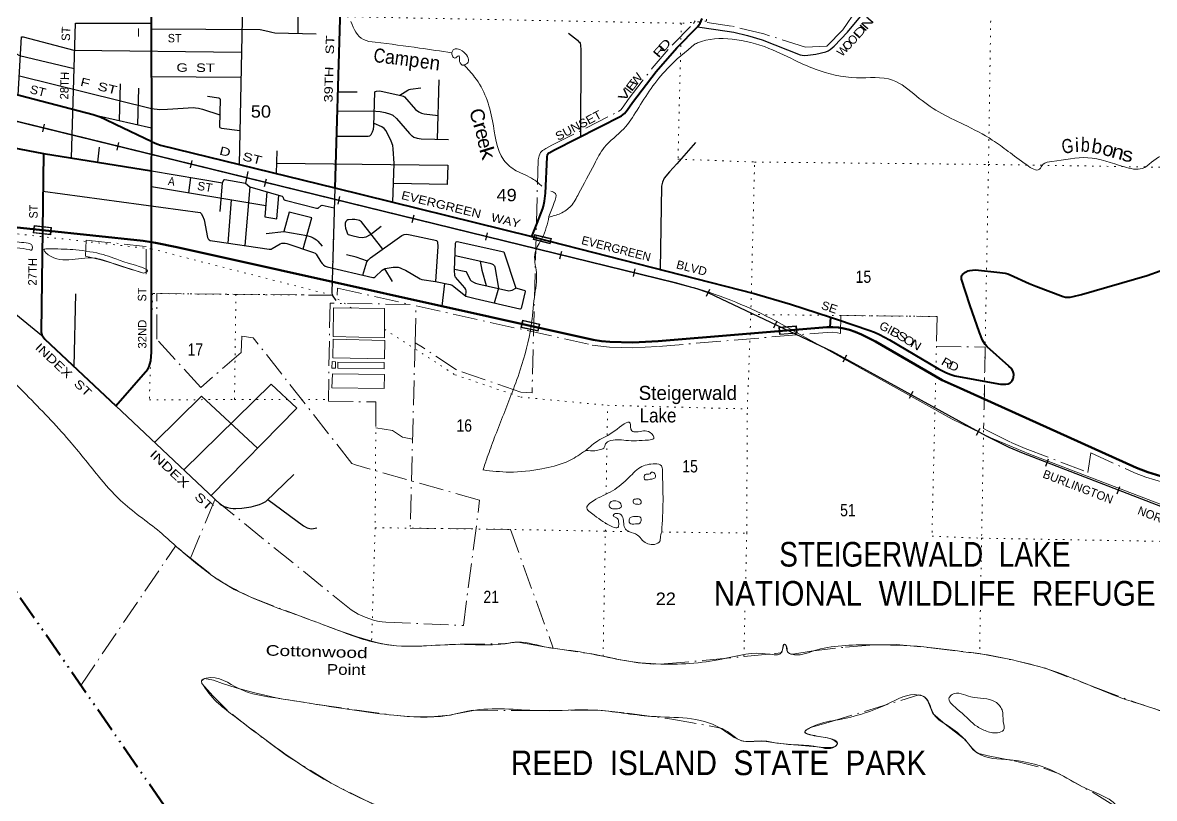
# Model space of a CAD drawing. Header units: feet. Extents: x -481249 to -254670, y -730376 to -544252.
# Drawn here: x -344259 to -328193, y -709890 to -698875 of the extents above; entities that cross this region are included whole.
import ezdxf
from ezdxf.enums import TextEntityAlignment as Align

# ---------------------------------------------------------------- set-up
doc = ezdxf.new("R2010")
doc.units = ezdxf.units.FT
doc.header["$LTSCALE"] = 70
for name, pattern in [('DASH_DOUBLE_DOT', [9.2, 5, -1.2, 0.3, -1.2, 0.3, -1.2]), ('DOT_DASHED', [7.7, 5, -1.2, 0.3, -1.2]), ('DOTTED', [1.5, 0.3, -1.2])]:
    doc.linetypes.add(name, pattern=pattern)
for name, color, linetype, lineweight in [('10', 7, 'DASH_DOUBLE_DOT', 70), ('23', 7, 'Continuous', 70), ('26', 7, 'Continuous', 40), ('27', 7, 'Continuous', 13), ('29', 7, 'Continuous', 25), ('34', 7, 'Continuous', 25), ('39', 7, 'Continuous', 13), ('41', 7, 'Continuous', 13), ('42', 7, 'Continuous', 13), ('44', 7, 'DOT_DASHED', 13), ('59', 7, 'Continuous', 13), ('61', 7, 'Continuous', 13), ('7', 7, 'DOTTED', 13)]:
    doc.layers.add(name, color=color, linetype=linetype, lineweight=lineweight)
doc.layers.add('30', color=7, linetype='Continuous')

msp = doc.modelspace()

# ---------------------------------------------------------------- linework, layer by layer
at = {"layer": '10'}
msp.add_lwpolyline([(-352512.66, -701703.34), (-346491.03, -703863.54), (-341192.96, -711518.83), (-332250.38, -713368.73), (-324595.17, -713400.17), (-320603.16, -711979.72)], dxfattribs=at)
at = {"layer": '23'}
for points in [[(-347311.39, -701131.35), (-347246.64, -701153.66), (-346124.72, -701540.28), (-346025.69, -701570.28), (-345903.64, -701600.81), (-345762.82, -701628.99), (-345636.09, -701644.92), (-343976.86, -701821.23)], [(-343976.86, -701821.23), (-342548.56, -701973.01), (-342429.95, -701991.87)], [(-342429.95, -701991.87), (-342371.59, -702001.15), (-342071.91, -702061.22), (-336160.9, -703379.57), (-336040.21, -703396.07), (-335924.03, -703406.63), (-335595.45, -703416.02), (-335237.34, -703398.05), (-332842.17, -703198.31), (-332799.15, -703197.66)], [(-332799.15, -703197.66), (-332758.47, -703197.05), (-332678.67, -703206.44), (-332599.45, -703219.94), (-332519.07, -703239.32), (-332442.2, -703266.91), (-332350.09, -703305.07), (-332153.27, -703401.7), (-331205.17, -703950.72), (-330950.66, -704064.21), (-328447.82, -705196.47), (-328287.38, -705256.48), (-328038.31, -705332.05)]]:
    msp.add_lwpolyline(points, dxfattribs=at)
at = {"layer": '26'}
for p, q in [((-342426.7, -700562.54), (-342427.79, -698755.85)), ((-342429.03, -700980.51), (-342426.7, -700562.54)), ((-343962.71, -700731.14), (-343976.86, -701821.23)), ((-343962.71, -700731.14), (-342429.03, -700980.51)), ((-332792.23, -703057.11), (-332799.15, -703197.66))]:
    msp.add_line(p, q, dxfattribs=at)
for points in [[(-339737.95, -695420.27), (-339755.52, -698825.16), (-339826.98, -701223.13)], [(-337030.86, -701911.57), (-336952.37, -701721.21), (-336872.55, -701514.5), (-336863.16, -701479.26), (-336849.07, -701411.14), (-336834.99, -701296.04), (-336812.9, -700783.7), (-336805.64, -700747.56), (-336798.89, -700734.95), (-336782.17, -700721.72), (-336710.58, -700683.04), (-335755.02, -700199.07), (-335715.11, -700163.83), (-335676.37, -700118.03), (-335599.98, -700010.21), (-335263.16, -699570.71), (-334970.87, -699231.28), (-334678.11, -698935.76), (-334641, -698884.81), (-334610.48, -698816.69)], [(-346667.62, -699494.99), (-345727.2, -699573.05), (-345616.87, -699587.15), (-345478.37, -699610.63), (-345236.09, -699665.51), (-343255.33, -700181.36), (-343160.25, -700213.07), (-343078.25, -700248.88), (-342938.04, -700316.8), (-342426.7, -700562.54)], [(-347209.19, -700457.13), (-345067.13, -700528.14), (-345004.78, -700534.25), (-344954.4, -700543.67), (-343962.71, -700731.14)], [(-342426.7, -700562.54), (-342420.81, -700565.37), (-342355.1, -700597.03), (-342302.95, -700613.5), (-339826.98, -701223.13), (-337030.86, -701911.57)], [(-342933.78, -704314.51), (-342480.68, -703794.36), (-342463.74, -703756.63), (-342452.51, -703723.9), (-342440.77, -703676.92), (-342431.38, -703552.44), (-342429.95, -701991.87), (-342429.03, -700980.51)], [(-343976.86, -701821.23), (-343995.62, -703265.74), (-343986.12, -703305.89), (-343969.02, -703338.7), (-343942.66, -703368.5), (-342933.78, -704314.51)], [(-337030.86, -701911.57), (-336980.8, -701923.9), (-333874, -702720.18), (-333357.83, -702873.21), (-332792.23, -703057.11)], [(-332792.23, -703057.11), (-332677.27, -703094.49), (-332244.76, -703241.16), (-332164.94, -703271.7), (-332094.51, -703304.58), (-331951.25, -703380.42), (-331257.29, -703789.95), (-331151.9, -703843.67), (-331097.03, -703866.15), (-331025.13, -703888.3), (-330455.46, -703994.87), (-330377.16, -704006.92), (-330327.28, -704009.85), (-330300.86, -704010.44), (-330268.58, -704005.15), (-330237.51, -703987.8), (-330224.56, -703976.38), (-330212.24, -703958.17), (-330198.73, -703932.93), (-330191.11, -703913.54), (-330187.42, -703872.43), (-330191.69, -703846.02), (-330200.5, -703819.59), (-330222.21, -703788.47), (-330258.27, -703751.43), (-330564.93, -703479.17), (-330594.91, -703446.11), (-330630.13, -703385.03), (-330676.91, -703273.58), (-330812.42, -702883.59), (-330929.47, -702515.92), (-330931.83, -702495.81), (-330928.29, -702471.29), (-330915.38, -702451.32), (-330898.69, -702436.24), (-330874.3, -702419.61), (-330840.26, -702400.82), (-330813.26, -702392.6), (-330774.94, -702387.89), (-330732.26, -702386.73), (-330385.98, -702421.96), (-330309.67, -702434.19), (-330272.12, -702444.28), (-330240.42, -702454.85), (-329970.89, -702578.82), (-329876.53, -702619.27), (-329485.45, -702763.45), (-329453.37, -702771.37), (-329422.32, -702775.5), (-329386.52, -702773.75), (-329347.14, -702766.08), (-329224.83, -702734.96), (-328295.38, -702465.42), (-328112.26, -702399.65)]]:
    msp.add_lwpolyline(points, dxfattribs=at)
at = {"layer": '29'}
for p, q in [((-340345.79, -699029.6), (-340346.61, -698781.76)), ((-342427.26, -699640.36), (-341159.1, -699648.56)), ((-342875.25, -699745.42), (-342887.1, -700266.65)), ((-342613.93, -699806.97), (-342626.81, -700325.69)), ((-338370.21, -700529.76), (-338346.06, -699688.55)), ((-339772.58, -699857.36), (-339511.17, -699855.94)), ((-343182.73, -700199.58), (-342429.3, -700370.5)), ((-343172.78, -700645.77), (-343195.57, -700855.87)), ((-340648.12, -700695.88), (-340658.56, -701018.38)), ((-341900.86, -701291.03), (-341872.62, -701073.88)), ((-342429.84, -701203.07), (-340808.17, -701472.74)), ((-341453.36, -701555.36), (-341421.23, -701149.63)), ((-341034.78, -701206.87), (-341102.25, -702042)), ((-341298.98, -701391.12), (-341343.64, -702006.33)), ((-339009.02, -702548.78), (-339116.56, -702369.43)), ((-344831.13, -702625.74), (-343989.95, -703311.99)), ((-343509.73, -702728.08), (-343529.63, -703755.79)), ((-338301.19, -702902.21), (-338263.07, -702578.38))]:
    msp.add_line(p, q, dxfattribs=at)
for points in [[(-334676.71, -698934.35), (-334257.25, -698994.07), (-334160.84, -699012.78), (-333968.24, -699058.8), (-333759.43, -699121.2), (-333220.5, -699330.33), (-333165.91, -699341.5), (-333114.14, -699339.34), (-332997.68, -699324.23), (-332857.48, -699287.55), (-332825.13, -699274.6), (-332794.78, -699255.32), (-332738.86, -699207.7), (-332547.11, -699008.57), (-332366.41, -698788.92), (-332129.29, -698574.03), (-331914.19, -698346.84), (-331687.4, -698138.44), (-331617.95, -698088.73), (-331266.08, -697889.4), (-331146.04, -697803.96), (-331089.96, -697754.32), (-331055.68, -697708.17), (-330968.68, -697551.28)], [(-342424.43, -698133.47), (-341129.23, -698138.33), (-341183.63, -700889.09)], [(-343562.66, -700796.19), (-343510.13, -698880.49), (-342427.71, -698883.83)], [(-342427.66, -698964.08), (-340885.67, -698971.67), (-340778.68, -698997.42), (-340721.75, -699012.68), (-340676.15, -699020.81), (-340089.78, -699036.42)], [(-336508.88, -699023.08), (-336383.29, -699124.82), (-336365.53, -699141.89), (-336355.27, -699153.22), (-336345.57, -699168.32), (-336340.18, -699193.14), (-336336.84, -699259.5), (-336340.02, -700495.36)], [(-346668.77, -699038.01), (-345420.89, -699058.76), (-345354.6, -699077.66), (-344825.96, -699204.85), (-344670.53, -699196.95), (-344625.14, -699203.1), (-344517.29, -699233.31), (-344459.62, -699257.82), (-344301.47, -699339.99), (-343527.88, -699527.84)], [(-344320.17, -699904.04), (-344275.47, -699078.24), (-344249.22, -699076.59), (-343529.84, -699264.38), (-341152.09, -699294.48)], [(-344305.39, -699630.95), (-342427.82, -700095.99), (-342312.43, -700107.86), (-342200.73, -700104.67), (-341835.3, -700081.6), (-341803.41, -700084.12), (-341760.27, -700090.6), (-341704.53, -700105.37), (-341458.95, -700183.17)], [(-338906.12, -699907.22), (-338791.31, -699832.75), (-338769.59, -699822.88), (-338754.38, -699820.07), (-338603.9, -699803.11)], [(-341635.27, -699920.23), (-341475.57, -699943.85), (-341458.31, -699954.64), (-341452.34, -699962.72), (-341464.1, -700354.72), (-341458.31, -700364.67), (-341436.74, -700373.3), (-341174.05, -700404.91)], [(-339805.05, -700487.2), (-339352.64, -700487.16), (-339329.86, -700481.59), (-339309.5, -700465.58), (-339292.77, -700428.07), (-339277.15, -700387.9), (-339271.41, -700346.32), (-339258.21, -699856.3), (-339250.73, -699851.09), (-339234.01, -699846.24), (-339187.45, -699845.25), (-338869.5, -699915.29), (-338851.62, -699920.05), (-338836.69, -699927.78), (-338680.96, -700108.2), (-338634.4, -700139.73), (-338595.04, -700158.61), (-338558.79, -700167.87), (-338360.56, -700193.73)], [(-339794.32, -700127.14), (-339243.72, -700132.17), (-339184.4, -700137.57), (-339113.23, -700152.67), (-339037.74, -700174.25), (-339004.89, -700189.86), (-338949.31, -700234.68), (-338764.63, -700451.21), (-338733.62, -700480.69), (-338727.15, -700482.85), (-338703.42, -700502.27), (-338658.13, -700517.38), (-338600.31, -700525.46), (-338213.14, -700532.69)], [(-339001, -701426.49), (-338984.64, -700876.42), (-338996.76, -700666.28), (-339003.06, -700618.06), (-339024.8, -700558.38), (-339100.29, -700413.79), (-339128.66, -700378.27), (-339160.68, -700353.37), (-339270.39, -700308.5)], [(-334706.05, -700576.06), (-334972.71, -700880.59), (-335075.2, -700995.02), (-335149.12, -701082.29), (-335176.57, -701139.6), (-335187.09, -701195.82), (-335208.35, -702378.18)], [(-340653.82, -700871.88), (-338222.51, -700898.72), (-338229.99, -701172.32), (-338993.09, -701160.5)], [(-342429.03, -700980.51), (-341421.23, -701149.63), (-341402.24, -701109.18), (-341388.29, -701104.05), (-341096.54, -701154.01)], [(-341061.88, -700990.41), (-341096.54, -701154.01), (-341034.78, -701206.87), (-340592.33, -701336.84), (-340575.36, -701341.43), (-340566.88, -701349.25), (-340551.35, -701384.31), (-340546.24, -701392.15), (-340531.28, -701397.75), (-340086.83, -701509.76), (-340074.96, -701510.84), (-340064.97, -701508.39), (-340018.89, -701471.99), (-340005.85, -701468.87), (-339834.86, -701505.64)], [(-343969.68, -701268.13), (-341740.05, -701573.5), (-341722.53, -701587.17), (-341703.12, -701619.54), (-341683.06, -701676.31), (-341636.25, -701928.13), (-341626.46, -701945.19), (-341610.37, -701958.34), (-341595.27, -701966.98), (-341532.15, -701978.47), (-340757.24, -702092.98), (-340732.8, -702090.27), (-340715.54, -702083.8), (-340600.82, -702017.06), (-340579.12, -702008.81), (-340553.78, -702006.11), (-340532.75, -702006.65), (-340505.94, -702012.34), (-340128.56, -702137.49), (-340107.3, -702148.54), (-340092.21, -702163.64), (-340027.66, -702272.91), (-340008.09, -702297.44), (-339989.75, -702313.63), (-339962.79, -702331.97), (-339935.88, -702342.18), (-339287.16, -702494.36), (-339268.41, -702493.25), (-339255.88, -702485.73), (-339153.93, -702388.75), (-339132.94, -702375.67), (-339110.3, -702367.04), (-339000.29, -702348.7), (-338962.55, -702345.46), (-338928.58, -702348.17), (-338897.84, -702358.41), (-338869.8, -702369.2), (-338823.16, -702391.22), (-338616.92, -702514.33), (-338591.09, -702522.41), (-338395.86, -702551.06), (-338190.14, -702593.38), (-338162.65, -702604.23), (-338136.22, -702621.43), (-337969.25, -702758.9), (-337836.61, -702792.71), (-337201.35, -702939.34), (-337188.8, -702940.27), (-337179.64, -702934.34), (-337170.72, -702913.75), (-337121.1, -702692.33), (-337124.1, -702685.63), (-337139.07, -702680.08), (-337255.55, -702644.49)], [(-340792.58, -701278.02), (-340820.96, -701632.48), (-340648.41, -701660.54), (-340623.68, -701327.63)], [(-339826.98, -701223.13), (-339868.43, -702707.99), (-339864.11, -702743.6), (-339813.78, -702822.02)], [(-340276.46, -702088.44), (-340153.65, -701644.95), (-340475.24, -701566.57), (-340551.87, -701841.65)], [(-339147.23, -702090.72), (-339450.28, -701704.83), (-339460.52, -701696.33), (-339475.62, -701686.48), (-339496.39, -701678.65), (-339519.84, -701673), (-339542.76, -701670.02), (-339581.59, -701670.02), (-339630.91, -701674.61), (-339643.86, -701677.31), (-339654.92, -701684.05), (-339670.28, -701701.05), (-339677.83, -701721.01), (-339680.8, -701755.26), (-339675.75, -701793.46), (-339658.15, -701846.98), (-339646.63, -701871.89), (-339635.23, -701882.86), (-339620.41, -701890.14), (-339586.98, -701899.85), (-339485.61, -701920.35), (-339432.76, -701925.74), (-339409.36, -701923.11), (-339383.15, -701916.03), (-339320.02, -701882.3), (-339171.05, -701764.26)], [(-340802.4, -701870.28), (-340551.87, -701841.65), (-340223.87, -701896.1), (-340162.85, -701917.09), (-340133.19, -701930.58), (-340087.61, -701957.97), (-340066.33, -701975.9), (-340006.27, -702051.11)], [(-339427.67, -702461.4), (-339370.07, -702271.79), (-339350.26, -702243.51), (-339320.83, -702214.43), (-338874.45, -701896.32), (-338841.23, -701883.12), (-338804.57, -701880.96), (-338759.35, -701887.87), (-338379.33, -701971.04), (-338368.88, -701993.18), (-338364.57, -702053.6), (-338395.86, -702551.06)], [(-337969.25, -702758.9), (-337963.66, -702681.85), (-337967.85, -702662.88), (-337981.99, -702639.77), (-338112.56, -702488.86), (-338120.03, -702477.92), (-338124.35, -702463.89), (-338127.23, -702388.62), (-338111.55, -702004.67), (-338108.71, -701995.06), (-338104.4, -701987.51), (-338092, -701982.65), (-337429.84, -702129.4), (-337255.55, -702644.49)], [(-339363.55, -702262.48), (-339524.45, -702207.68), (-339663.11, -702171.79)], [(-338118.83, -702182.99), (-337623.96, -702291.25), (-337599.69, -702298.26), (-337579.2, -702310.13), (-337561.57, -702328.23), (-337553.32, -702344.66), (-337503.66, -702645.14), (-337512.25, -702681.04), (-337565.23, -702856.4)], [(-338126.63, -702373.86), (-337991.16, -702401.85), (-337968.2, -702410.77), (-337953.95, -702427.21), (-337907.35, -702525.64), (-337891.4, -702541.58), (-337857.97, -702562.08), (-337828.86, -702576.11), (-337797.25, -702583.15), (-337358.95, -702681.11), (-337333.85, -702680.77), (-337311.21, -702675.38), (-337255.55, -702644.49)], [(-337765.37, -702260.31), (-337740, -702391.85), (-337678.84, -702609.61)], [(-341971.96, -705223.22), (-340728.71, -704010.16), (-340366.51, -704347.19), (-341583.72, -705590.01)], [(-342933.78, -704314.51), (-341453.46, -705713.08), (-341397.39, -705744.05), (-341349.77, -705761.06), (-341306.8, -705769.95), (-341269.38, -705774.56), (-341233.47, -705774.27), (-341145.63, -705767.25), (-341013.47, -705748.37), (-340948.98, -705733.46), (-340897, -705718.16), (-340855.09, -705699.41), (-340805.4, -705673.81), (-340406.52, -705293.04)], [(-342383.58, -704834.32), (-341721.55, -704178.82), (-340924.89, -704917.32)], [(-340777.8, -705647.46), (-340269.34, -706018.11), (-340217.58, -706048.32), (-340181.99, -706060.19), (-340153.47, -706060.77), (-340080.67, -706047.75)]]:
    msp.add_lwpolyline(points, dxfattribs=at)
at = {"layer": '34'}
for p, q in [((-343972.92, -700424.93), (-343946.59, -700317.5)), ((-342918.97, -700685.94), (-342892.64, -700578.51)), ((-341876.96, -700938.65), (-341850.63, -700831.22)), ((-340823.01, -701199.66), (-340796.67, -701092.23)), ((-339781, -701452.37), (-339754.67, -701344.94)), ((-338727.04, -701713.38), (-338700.71, -701605.94)), ((-337685.03, -701966.08), (-337658.7, -701858.65)), ((-336631.08, -702227.09), (-336604.75, -702119.66)), ((-335589.07, -702479.8), (-335562.74, -702372.37)), ((-334551.53, -702759.39), (-334505.42, -702658.84)), ((-333594.45, -703208.76), (-333547.09, -703108.8)), ((-332610.1, -703691.4), (-332556.79, -703594.49)), ((-331669.41, -704205.94), (-331616.1, -704109.03)), ((-330719.34, -704731.59), (-330666.03, -704634.68)), ((-329734.71, -705171.3), (-329694.9, -705068.1)), ((-328722.61, -705564.5), (-328682.8, -705461.3))]:
    msp.add_line(p, q, dxfattribs=at)
at = {"layer": '34', "lineweight": 13}
for points in [[(-352471.8, -698964.87), (-347801.79, -699662.86), (-345661.33, -699965.67), (-345445.4, -700007.94), (-345169.47, -700076.58), (-335009.4, -702566.79), (-334691.93, -702651.11), (-334543.24, -702701.46), (-334430.58, -702753.12), (-332762.48, -703543.53), (-330581.35, -704743.47), (-330258.93, -704903.89), (-330053.3, -704991.07), (-322918.19, -707743.29), (-322723.7, -707806.96), (-322606.34, -707839.84), (-322502.76, -707863.06), (-322273.05, -707910.29), (-322081.57, -707941.56), (-321616.3, -707987.86), (-320550.86, -708105.79)], [(-352461.95, -698965.23), (-345721.95, -699957.79), (-345435.73, -700012.64), (-345049.55, -700100.52), (-334973.7, -702570.26), (-334724.55, -702639.16)], [(-333561.63, -703115.83), (-331062.74, -704503.56), (-330513.81, -704769.35), (-329974.58, -704998.98), (-322752.14, -707764.16), (-322745.08, -707766.62)]]:
    msp.add_lwpolyline(points, dxfattribs=at)
at = {"layer": '34'}
msp.add_lwpolyline([(-352471.64, -698963.78), (-347801.63, -699661.77), (-345661.15, -699964.58), (-345445.16, -700006.87), (-345169.21, -700075.51), (-335009.13, -702565.72), (-334691.61, -702650.06), (-334542.83, -702700.44), (-334430.12, -702752.12), (-332761.98, -703542.55), (-330580.84, -704742.5), (-330258.47, -704902.89), (-330052.89, -704990.05), (-322917.82, -707742.25), (-322723.38, -707805.91), (-322606.07, -707838.77), (-322502.53, -707861.98), (-322272.85, -707909.21), (-322081.43, -707940.47), (-321616.19, -707986.77), (-320550.74, -708104.7)], dxfattribs=at)
at = {"layer": '34', "lineweight": 13}
msp.add_arc((-336372.24, -708316.85), 5911.86, 61.61336, 73.88788, dxfattribs=at)
at = {"layer": '39'}
for points in [[(-339850.73, -703332.81), (-339846.11, -702925.3), (-339121.41, -702936.45), (-339123.76, -703349.77)], [(-339849.64, -703371.85), (-339119.06, -703389.7), (-339121.41, -703648.02), (-339853.02, -703635.23)], [(-339868.4, -703782.47), (-339865.47, -703687.95), (-339816.76, -703689.71), (-339817.94, -703782.47)], [(-339861.78, -703861.77), (-339867.23, -704060.76), (-339126.69, -704071.32), (-339120.82, -703871.71)]]:
    msp.add_lwpolyline(points, close=True, dxfattribs=at)
msp.add_lwpolyline([(-339786.25, -703782.47), (-339785.66, -703694.99), (-339124.34, -703700.27), (-339124.34, -703793.04), (-339785.57, -703783.8)], dxfattribs=at)
for points in [[(-338167.01, -699302.59), (-338624.23, -699235.99), (-339254.03, -699153.87), (-339421.91, -699115.26), (-339600.02, -698860.49)], [(-334709.05, -699176.76), (-335108.73, -699529.45), (-335537.02, -700117.61), (-335726.05, -700383.7), (-336003.09, -700647.51), (-336142.01, -700883.68), (-336365.63, -701304.05)], [(-327999.93, -700753.81), (-328098.19, -700769.94), (-328364.89, -700945.57), (-328618.85, -700922.73), (-329138.45, -700792.82), (-329646.75, -700847.41), (-329770.92, -700887.13), (-329823.19, -700957.14), (-330002.99, -700896.44), (-330493.74, -700542.06), (-330896.98, -700320.28), (-331252.37, -700142.75), (-331567.59, -699921.23), (-331908.78, -699691.62), (-332422.75, -699657.97), (-333008.39, -699535.88), (-333252.03, -699430.87), (-333666.29, -699240.07), (-334186.98, -699109.21), (-334679.27, -699163.85), (-334709.05, -699176.76)], [(-337991.2, -699478.59), (-337934.87, -699436.6), (-338018.28, -699275.94), (-338146.24, -699261.51), (-338158.57, -699347.69), (-338122.68, -699377.88), (-338094.61, -699361.92), (-338066.55, -699345.97), (-338058.72, -699392.11), (-338056.85, -699426.2), (-338001.04, -699480.5), (-337993.03, -699476.52)], [(-336889.81, -701198.12), (-337004.98, -701101.59), (-337250.56, -700978.53), (-337426.02, -700827.62), (-337587.94, -700267.73), (-337841.64, -699647.41), (-337993.03, -699476.52)], [(-352498.19, -700740.21), (-352364.24, -700729.8), (-351754.22, -700751.71), (-351228.15, -700757.33), (-350962.29, -700806.27), (-350808.36, -700832.8), (-349916.75, -700977.88), (-349402.98, -701063.67), (-348939.05, -701101.18), (-348627.14, -701140.23), (-348229.06, -701137.43), (-347771.26, -701211.01), (-347349.84, -701384.73), (-347024.56, -701592.24), (-346873.1, -701741.08), (-346835.44, -701833.42), (-346733.68, -701901.9), (-346567.81, -701942.51), (-346512.1, -702022.88), (-346480.22, -702057.07), (-346442.17, -702045.15), (-346318.2, -702057.56), (-345863.08, -702313.59), (-345501.99, -702571.33), (-345366.52, -702718.11), (-345357.04, -702856.49), (-345197.78, -703061.49), (-344717.77, -703610.32), (-344207.74, -704157.24), (-343598.09, -704808.73), (-343185.91, -705311.24), (-342871.17, -705659.07), (-342310.75, -706105.9), (-342082.37, -706308.25)], [(-336786.93, -701629.58), (-336712.16, -701429.3), (-336695.68, -701303.04), (-336758.3, -701265.86)], [(-336365.63, -701304.05), (-336476.31, -701480.15), (-336622.73, -701583.96), (-336789.98, -701637.34)], [(-336786.93, -701629.58), (-336881.83, -701933.1), (-336982.88, -702138.25), (-336965.96, -702425.02), (-336993.29, -702775.81), (-337040.83, -703184.68), (-337195.2, -703805.76), (-337326.6, -704170.27), (-337562.92, -704777.07), (-337661.95, -705045.43), (-337722.65, -705227.7)], [(-344165.85, -702096.26), (-344525.9, -702061.04), (-344674.01, -702084.65), (-344776.6, -702234.71), (-344917.35, -702428.76), (-344993.63, -702498.7), (-345031.67, -702508.61), (-345005.43, -702446.54), (-344967.1, -702360.44), (-344971, -702332.36), (-345009.07, -702350.29), (-345125.23, -702386.02), (-345167.11, -702353.81), (-345102.77, -702265.79), (-344986.61, -702228.05), (-344896.29, -702148.13), (-344789.78, -702018.13), (-344611.53, -701960.53), (-344305.61, -701993.54), (-344117.86, -702070.31), (-344132, -702106.35), (-344165.97, -702096.22)], [(-342542.95, -702432.02), (-343010.47, -702282.21), (-343246.26, -702217.33), (-343932.08, -702137.04), (-343955.96, -702102.88), (-343877.88, -702087.08), (-343501.88, -702102.27), (-343116.05, -702167.61), (-342762.45, -702288.99), (-342496.88, -702414.11), (-342542.95, -702432.02)], [(-336265.35, -704949.46), (-336090.8, -704811.64), (-335852.23, -704672.02), (-335635.78, -704562.41), (-335610.19, -704670.76), (-335546.24, -704687), (-335350.23, -704695.61), (-335300.54, -704779.98), (-335374.64, -704801.81), (-335696.71, -704806.84), (-335936.81, -704820.14), (-335991, -704870.1), (-336001.14, -704906.15), (-336051.26, -704936.08), (-336135.34, -704953.86), (-336265.35, -704949.46)], [(-337722.58, -705227.48), (-337348.7, -705256.92), (-336888.44, -705210.21), (-336544.02, -705115.02), (-336323.51, -704989.38), (-336265.35, -704949.46)], [(-335185.51, -706103.63), (-335167.86, -705666.6), (-335176.25, -705237.5), (-335189.98, -705167.28), (-335279.9, -705140.94), (-335490.12, -705190.42), (-335674.79, -705358.28), (-335917.51, -705539.99), (-336192.13, -705689.53), (-336248.37, -705751.51), (-336144.8, -705870.12), (-335883.37, -706033.33), (-335807.4, -706045.59), (-335797.17, -705985.47), (-335812.91, -705915.25), (-335844.85, -705897.11), (-335874.76, -705872.95), (-335828.64, -705843.02), (-335748.77, -705881.36), (-335709.4, -706049.9), (-335651.59, -706102.21), (-335529.75, -706150.7), (-335458.02, -706227.11), (-335290.21, -706283.76), (-335210.01, -706233.88), (-335205.85, -706191.79), (-335185.51, -706103.63)], [(-335351.82, -705358.84), (-335432.74, -705357.01), (-335436.61, -705320.91), (-335420.49, -705290.89), (-335352.44, -705281.07), (-335330.35, -705257.08), (-335296.37, -705265.2), (-335280.64, -705337.43), (-335298.69, -705349.4), (-335351.82, -705358.84)], [(-335832.4, -705778.85), (-335900.4, -705774.63), (-335926.32, -705752.5), (-335914.05, -705682.36), (-335861.97, -705664.47), (-335778.07, -705694.8), (-335762.31, -705757.01), (-335790.37, -705772.96), (-335832.4, -705778.85)], [(-335526.97, -705713.61), (-335580.06, -705701.43), (-335591.91, -705659.28), (-335545.82, -705637.37), (-335489.85, -705649.57), (-335480.03, -705695.72), (-335500.1, -705713.7), (-335528.1, -705713.61)], [(-335558.07, -705992.03), (-335639.14, -705983.95), (-335649, -705947.83), (-335632.84, -705903.77), (-335570.77, -705887.92), (-335482.83, -705908.24), (-335497.12, -705984.38), (-335558.07, -705992.03)], [(-342082.37, -706308.25), (-342067.52, -706321.18), (-341590.9, -706709.6), (-341012.03, -707036.18), (-340258.99, -707325.2), (-339829.52, -707484.91), (-339166.2, -707695.46), (-338592.22, -707727.29), (-338068.04, -707702.83), (-337427.9, -707696.77), (-337231.77, -707671.3), (-336797.99, -707748.82), (-336725.98, -707759.43)], [(-352622.42, -709035.29), (-352391.31, -708974.3), (-351840.81, -708865.71), (-351358.3, -708754.91), (-350972.08, -708713.98), (-350644.11, -708737.04), (-350128.18, -708778.72), (-349943.23, -708534.67), (-349818.21, -708270.4), (-349651.66, -708132.56), (-349262.88, -707943.27), (-348911.9, -707699.74), (-348761.39, -707569.87), (-348589.4, -707580.42), (-348286.35, -707848.01), (-347872.06, -708320.46), (-347234.6, -709024.16), (-346985.76, -709341.71), (-346419.7, -709882.79), (-346063.39, -710349.04), (-345755.03, -710797.1), (-345543.82, -711018.3), (-344881.88, -711593.76), (-344357.52, -712054.51), (-344222.32, -712273.47), (-344079.48, -712586.68), (-343716.77, -712944.68), (-343268.09, -713316.98), (-342761.54, -713725.55), (-342367.03, -714137.78), (-341836.56, -714568.48), (-341573.04, -714707.63), (-341035.15, -714761.4), (-340195.22, -714820.11), (-339625.39, -714890.03), (-339001.41, -714926.02), (-338623.21, -714889.08), (-338217.18, -714900.35), (-337449.11, -714916.73), (-337207.15, -714937.52), (-336893.19, -714962.54), (-336402.72, -714861.79), (-335958.57, -714843.1), (-335378.26, -714786.73), (-334967.87, -714701.77), (-334667.88, -714718.73), (-334471.58, -714647.15), (-334363.52, -714635.45), (-334039.42, -714624.41), (-333699.02, -714535.22), (-333022.21, -714350.83), (-332325.2, -714114.36), (-331814.45, -713939.49), (-331492.42, -713946.49), (-330228.22, -713950.35), (-329956.42, -714017.35), (-329786.49, -714041.93), (-329244.66, -714113.76), (-328134.37, -714087.08), (-327601.75, -713946.36), (-327149.27, -713841.48), (-326878.6, -713675.89), (-326708.82, -713740.57), (-326477.32, -713883.63), (-325917.66, -713999.63), (-325163.9, -714098.18), (-325055.77, -714070.44), (-325025.73, -714060.5), (-324919.92, -714114.96), (-324589.94, -714136.02), (-323735.76, -714128.61), (-323225.23, -714009.87), (-322990.72, -713886.28), (-322794.18, -713752.54), (-322538.03, -713723.25), (-321990.28, -713815.15), (-321500.03, -713770.54), (-321237.46, -713630.99), (-320983.04, -713531.52), (-320820.45, -713437.42), (-320622.81, -713403.95)], [(-336725.98, -707759.43), (-336218.21, -707832.8), (-335774.47, -707922.38), (-335196.6, -707984.3), (-334276.13, -707900.9), (-333671.79, -707840.59), (-333489.69, -707821.1), (-333475.57, -707791.06), (-333465.4, -707744.98), (-333449.23, -707700.92), (-333421.29, -707719.05), (-333397.64, -707813.36), (-333341.75, -707843.6), (-333029.52, -707796.44), (-332221.05, -707710.69), (-331465.03, -707739.07), (-330825.21, -707817.22), (-330705.25, -707831.62), (-330133.55, -707939.63), (-329645.98, -708075.46), (-329104.69, -708287.64), (-328587.36, -708489.72), (-328319.63, -708574.75), (-327592.41, -708815.57), (-327014.92, -708975.74), (-326887.29, -709080.39), (-326893.53, -709144.53), (-326939.68, -709180.48), (-327007.86, -709226.38), (-326982.04, -709276.59), (-326834, -709271.03), (-326591.85, -709243.7), (-326145.66, -709212.98), (-325801.62, -709218.04), (-325463.69, -709253.16), (-325321.84, -709299.71), (-325116.36, -709444.7), (-324956.53, -709497.32), (-324706.13, -709403.85), (-324654.41, -709358.43)], [(-335192.1, -711037.93), (-335422.03, -711007.16), (-335585.85, -710952.52), (-335765.9, -710955.98), (-336075.64, -710874.83), (-336301.58, -710848.08), (-336507.56, -710833.41), (-336815.32, -710754.27), (-338032.24, -710413.71), (-339031.13, -710071.81), (-340045.45, -709579.48), (-341248.45, -708727.69), (-341692.87, -708289.24), (-341718.61, -708218.98), (-341654.48, -708185.09), (-341190.94, -708330.87), (-340633.37, -708468.92), (-340035.62, -708562.98), (-338989.99, -708710.53), (-338233.88, -708714.85), (-337831.52, -708637.89), (-336877.38, -708644.82), (-336145.22, -708637.03), (-335329.42, -708725.74), (-334353.88, -708893.14), (-334030.51, -709076.58), (-333720.46, -709077.53), (-333530.55, -709108.19), (-332952.65, -709162.08), (-332736.6, -709158.73), (-332692.39, -709104.73), (-332800.16, -709040.24), (-333048.03, -708993.37), (-333155.89, -708950.94), (-333073.63, -708885.02), (-332723.18, -708781.83), (-331986.19, -708553.51), (-331539.62, -708422.55), (-331447.74, -708458.92), (-331320.63, -708701.91), (-331157.12, -708838.76), (-330897.83, -709040.05), (-330704.57, -709245.15), (-330238.87, -709344.82), (-329579.43, -709525.28), (-329180.18, -709741.04), (-328695.25, -710049.29), (-328672.41, -710356.13), (-328931.89, -710738.29), (-329254.61, -710913.74), (-330502.27, -711298.9), (-330828.83, -711430.23), (-331103.37, -711561.72), (-331255.64, -711625.41), (-331443.98, -711709.05), (-331718.27, -711772.37), (-331926.01, -711693.54), (-332052.09, -711709.19), (-332122.21, -711739.05), (-332244.08, -711696.57), (-332362.12, -711702.23), (-332476.2, -711719.92), (-332672.19, -711707.3), (-333313.99, -711625.13), (-333633.7, -711531.92), (-333921.36, -711428.79), (-334351.16, -711357.3), (-334648.76, -711236.09), (-334988.16, -711062.62), (-335192.1, -711037.93)], [(-330741.09, -708850.05), (-330998.25, -708616.69), (-331105.68, -708457.96), (-331063.51, -708415.98), (-330797.58, -708446.87), (-330451.8, -708520.11), (-330354.21, -708634.7), (-330336.85, -708805.17), (-330335.29, -708921.47), (-330419.44, -708957.3), (-330595.36, -708928.69), (-330741.09, -708850.05)]]:
    msp.add_spline(points, degree=3, dxfattribs=at)
at = {"layer": '44'}
for p, q in [((-336941.61, -700821.41), (-337027.59, -704131.44)), ((-339795.35, -702746.3), (-339789.9, -702647.03)), ((-339789.9, -702647.03), (-338758.78, -702877.01)), ((-338688.11, -703419.66), (-338672.89, -702896.16)), ((-329138.22, -705262.48), (-329096.61, -704985.29)), ((-341877.2, -706481), (-341528.4, -705648.62)), ((-343430.61, -708285.61), (-342087.76, -706308.74))]:
    msp.add_line(p, q, dxfattribs=at)
for points in [[(-327298.82, -692462.49), (-328135.76, -693450.62), (-329258.34, -694531.13), (-329501.33, -694742.19), (-330427.06, -695875.32), (-330537.17, -696100.11), (-330645.24, -696463.08), (-330998.67, -697061.1), (-331370.29, -697522.74), (-331628.33, -697937.81), (-332125.75, -698453.87), (-332421.57, -698692.27), (-332615.23, -698978.04), (-332842.38, -699209.33), (-333143.06, -699225.44), (-333737.17, -699035.52), (-334195.29, -698923.46), (-334709.81, -698851.9)], [(-336941.61, -700821.41), (-336928.11, -700768.28), (-336909.2, -700719.69), (-336877.51, -700692.68), (-336857.85, -700680.65), (-336829.08, -700661.82), (-336745.36, -700616.58), (-335797.47, -700136.5), (-335768.85, -700111.22), (-335735.71, -700072.05), (-335660.36, -699965.7), (-335321.39, -699523.39), (-335025.99, -699180.36), (-334735.39, -698887.01), (-334709.81, -698851.9)], [(-343354.97, -701962.73), (-343366.64, -702192.24), (-343147.76, -702244.5), (-342923.6, -702311.42), (-342505.37, -702443.66), (-342505.01, -702055.87)], [(-343354.97, -701962.73), (-342558.42, -702047.38), (-342505.01, -702055.87)], [(-341528.4, -705648.62), (-339595.76, -707213.73), (-339497.55, -707273.14), (-339396.63, -707317.76), (-339276.92, -707360.03), (-339220.59, -707374.12), (-339156.62, -707383.61), (-339100.88, -707388.21), (-338001.97, -707434.66), (-337770.67, -705657.86), (-339533.83, -705156.44), (-339583.23, -705137.26), (-340983.79, -703351.76), (-341146.77, -703327.62), (-341156.14, -703557.73), (-341729.91, -704054.78), (-342355.25, -703371.25), (-342354.36, -702723.39), (-339795.35, -702746.3)], [(-338758.78, -702877.01), (-339894.81, -702859.32), (-339918.28, -704251.93), (-339246.99, -704261.32), (-339246.99, -704630.02), (-339006.51, -704664.79), (-338864.73, -704760.73), (-338723.99, -704789.62)], [(-338672.89, -702896.16), (-336174.17, -703453.45), (-336048.69, -703470.61), (-335928.5, -703481.53), (-335594.64, -703491.07), (-335232.34, -703472.89), (-332838.48, -703273.26), (-332762.3, -703272.12), (-332689.36, -703280.7), (-332646.87, -703287.94)], [(-332646.87, -703287.94), (-332645.24, -703033.41), (-331277.32, -703047.93), (-331286.79, -703474.32), (-330594.37, -703481.36), (-330616.08, -704636.77)], [(-337027.59, -704131.44), (-337183.94, -704122.23), (-338101.65, -703805.21), (-338582.8, -703483.49), (-338688.11, -703419.66), (-338757.05, -706051.96), (-337334.7, -706071.93), (-336726.15, -707759.41)], [(-330616.04, -704637.53), (-330546.05, -704676.04), (-330227.1, -704834.73), (-330024.75, -704920.52), (-329138.22, -705262.48)], [(-329096.61, -704985.29), (-328476.45, -705265.84), (-328311.43, -705327.56), (-328059.16, -705404.1), (-327517.26, -705553.32), (-327335.71, -705621.44), (-327135.16, -705717.21), (-326944.17, -705830.66), (-326187.95, -706245.08), (-326119.23, -706275.78)], [(-342087.76, -706308.74), (-341877.2, -706481), (-341520.05, -706761.62), (-341254.79, -706924.54), (-341019.4, -707033.26), (-340528.89, -707223.24), (-339810.53, -707491.92), (-339510.03, -707598.39), (-339235.08, -707679.02), (-339080.66, -707711.75), (-338950.97, -707726.23), (-338743.19, -707731.19), (-338570.29, -707726.52), (-338048.46, -707702.28), (-337409.5, -707695.63), (-337314.82, -707677.54), (-337271.1, -707670.93), (-337228.89, -707671.64), (-337089.45, -707693.61), (-336853.36, -707739.85), (-336726.15, -707759.41)], [(-336726.15, -707759.41), (-336176.41, -707839.35), (-335824.13, -707912.96), (-335521.23, -707966.52), (-335304.64, -707986.76), (-335149.88, -707980.84), (-334553.38, -707928.26), (-333574.15, -707832.06), (-333574.15, -707832.06), (-333492.85, -707821.66), (-333481.21, -707813.71), (-333459.12, -707724.17), (-333449.48, -707701.4), (-333441.44, -707699.38), (-333430.76, -707707.62), (-333419.5, -707721.96), (-333412.81, -707745.81), (-333409.55, -707791.29), (-333402.63, -707807.43), (-333391.54, -707819.25), (-333372.59, -707834.58), (-333354.36, -707842.74), (-333326.37, -707841.97), (-333066.64, -707801.18), (-332578.34, -707742.33), (-332159.03, -707707.72), (-331856.39, -707707.67), (-331364.79, -707751.24), (-330680.14, -707834.78), (-330153.97, -707935.05), (-329751.67, -708037.91), (-329028.3, -708317.57), (-328418.22, -708544.62), (-327495.1, -708845.42)], [(-339300.45, -709961.58), (-339880.35, -709672.65), (-340511.4, -709282.18), (-341011.34, -708912.53), (-341361.72, -708631.94), (-341559.82, -708434.49), (-341717.04, -708257.66), (-341719.87, -708220.62), (-341675.79, -708186.49)], [(-341675.79, -708186.49), (-341550.23, -708213.34), (-341419.79, -708257.35), (-341229.72, -708320.34), (-340979.37, -708387.48), (-340619.38, -708471.37), (-340079.89, -708556.31), (-339037.13, -708704.34), (-338839.55, -708725.29), (-338696.03, -708731.34), (-338413.5, -708726.1), (-338198.3, -708711.02), (-337945.66, -708651.62), (-337862.03, -708639.2), (-336863.08, -708644.47), (-336477.56, -708638.45), (-336068.74, -708639.42), (-335674.49, -708678.48), (-335042.79, -708766.03), (-334439.46, -708874.97), (-334328.26, -708900.31), (-334254.56, -708939.55), (-334159.24, -709013.74), (-334114.07, -709043.91), (-334053.41, -709071.35), (-333982.84, -709081.33), (-333763.14, -709073.83), (-333549.54, -709105.72), (-333198.91, -709141.12), (-332878.24, -709167.86), (-332786.74, -709166.99), (-332734.47, -709158.15), (-332710.07, -709143.38), (-332695.71, -709126.99), (-332690.25, -709109.65), (-332701.39, -709095.13), (-332737.12, -709069), (-332794.01, -709042.33), (-332860.2, -709025.29), (-333020.5, -709000.45), (-333116.73, -708971.45), (-333158.24, -708948.17), (-333144.75, -708923.72), (-333112.58, -708902.34), (-333075.94, -708885.77), (-332821.25, -708811.1), (-331536.83, -708421.86), (-331506, -708423.29), (-331457.86, -708450.69), (-331413.46, -708498.69), (-331384.52, -708566.76), (-331336.55, -708685.21), (-331336.55, -708685.21), (-331161.59, -708835.2), (-330885.18, -709050.94), (-330766.19, -709201.98), (-330702.3, -709246.05), (-330554.33, -709288.21), (-330183.41, -709358.73), (-329750.75, -709467.44), (-329542.37, -709540.44), (-329007.23, -709838.99), (-328781, -709983.39)]]:
    msp.add_lwpolyline(points, dxfattribs=at)
at = {"layer": '59'}
for points in [[(-344096.31, -701755.55), (-343847.73, -701782.19), (-343858.92, -701886.6), (-344107.5, -701859.95)], [(-344098.69, -701852.84), (-344089.2, -701764.35), (-343856.53, -701789.29), (-343866.02, -701877.79)], [(-337161.59, -703102.22), (-336917.39, -703155.76), (-336939.88, -703258.32), (-337184.08, -703204.78)], [(-337174.55, -703198.67), (-337155.48, -703111.74), (-336926.91, -703161.86), (-336945.98, -703248.79)], [(-333522.66, -703201.08), (-333273.47, -703180.92), (-333265.01, -703285.58), (-333514.19, -703305.74)], [(-333514.03, -703208.4), (-333280.8, -703189.54), (-333273.63, -703278.25), (-333506.86, -703297.11)]]:
    msp.add_lwpolyline(points, close=True, dxfattribs=at)
at = {"layer": '61'}
for p, q in [((-336993.48, -701881.26), (-336751.13, -701942.62)), ((-336751.13, -701942.62), (-336769.53, -702015.33))]:
    msp.add_line(p, q, dxfattribs=at)
msp.add_lwpolyline([(-336769.53, -702015.33), (-337011.89, -701953.97), (-336993.48, -701881.26)], dxfattribs=at)
msp.add_lwpolyline([(-337002.17, -701948.17), (-336987.68, -701890.97), (-336760.84, -701948.41), (-336775.32, -702005.61)], close=True, dxfattribs=at)
at = {"layer": '7'}
for p, q in [((-341230.35, -702734.83), (-341251.49, -704226.44)), ((-341228.59, -702734.83), (-339871.67, -702744.95)), ((-335960.62, -704731.57), (-335952.88, -704308.81)), ((-335976.01, -705572), (-335962.51, -704834.87)), ((-335184.91, -706107.63), (-333979.38, -706123.36)), ((-334019.36, -707875.3), (-334004.55, -707226.22)), ((-330663.01, -707219.53), (-330673.81, -707835.64))]:
    msp.add_line(p, q, dxfattribs=at)
for points in [[(-343531.48, -697080.37), (-342422.75, -697077.01), (-342427.25, -697209.33), (-341114.99, -697199.31), (-339751.61, -697216.93), (-339741.46, -696144.42), (-335820.21, -696174.9), (-334448.09, -696205.17), (-334552.08, -698853.46), (-334908.26, -698884.45), (-339754.48, -698788.92)], [(-330489.48, -697066.69), (-330547.06, -700888.76), (-330645.07, -706195.72), (-330656.92, -706871.74)], [(-342427.25, -697209.33), (-342430.41, -702087.39), (-342430.41, -702087.39)], [(-339754.48, -698788.92), (-339871.67, -702744.95), (-339577.15, -702935.15)], [(-334908.26, -698884.45), (-334955.54, -700813.12), (-333867.5, -700854.55), (-330547.06, -700888.76), (-325252.46, -700973.13), (-320453.03, -701066.21)], [(-333996.51, -706874.04), (-333979.38, -706123.36), (-333970.73, -704360.99), (-333921.67, -703019.79), (-333867.5, -700854.55)], [(-339871.67, -702744.95), (-342430.41, -702087.39), (-345447.81, -701749.7)], [(-341228.59, -702734.83), (-342414.02, -702721.13), (-342459.72, -704232.77), (-341251.49, -704226.44), (-339917.27, -704228.51)], [(-333921.67, -703019.79), (-331277.32, -703047.93), (-331349.09, -706167.5), (-330645.07, -706195.72), (-325959.31, -706278.46)], [(-339118.34, -703231.44), (-338121.62, -703875.11), (-337186.66, -704192.76), (-335952.88, -704308.81), (-333970.73, -704360.99)], [(-339243.32, -704272.68), (-339254, -706047.08), (-339304.69, -707660.69)], [(-339254, -706047.08), (-337377.77, -706070.86), (-335985.63, -706097.18), (-335653.12, -706101.52)], [(-336018.95, -707871.64), (-335985.63, -706097.18), (-335983.56, -705984.01)]]:
    msp.add_lwpolyline(points, dxfattribs=at)

# ---------------------------------------------------------------- texts
at = {"layer": '27'}
for s, rotation, width, p in [('39TH   ST', 88.303, 1.3, (-339860.72, -700011.09)), ('ST', 345.403, 1.1, (-344165.79, -699873.78)), ('SUNSET', 27.882, 1.1, (-336656.84, -700554.81)), ('D   ST', 346.168, 1.35, (-341474.23, -700746.32)), ('EVERGREEN   WAY', 346.168, 1.15, (-338892.1, -701377.7)), ('ST', 89.256, 0.95, (-344046.4, -701656.48)), ('BLVD', 345.624, 1.05, (-334988.58, -702362.25)), ('ST', 89.948, 0.95, (-342503.11, -702833.89)), ('INDEX  ST', 316.842, 1.3, (-344090.52, -703500.12))]:
    msp.add_text(s, height=120, rotation=rotation, dxfattribs=dict(at, width=width)).set_placement(p)
for s, rotation, width, p in [('D', 49.268, 1.55, (-335099.98, -699231.86)), ('R', 49.268, 1.55, (-335173.97, -699317.78)), ('E', 52.534, 1.55, (-335562.95, -699798.12)), ('W', 52.534, 1.2, (-335499.86, -699718.36)), ('V', 54.683, 1.55, (-335668.5, -699936.7)), ('I', 52.534, 1.1, (-335616.53, -699870.6)), ('S', 341.989, 1.05, (-332877.91, -702955.18)), ('E', 340.989, 1.1, (-332770.79, -702992.15)), ('G', 334.975, 1.05, (-332049.89, -703248.16)), ('B', 332.104, 1.3, (-331899.12, -703328.54)), ('S', 329.454, 1.35, (-331800.87, -703385.11)), ('O', 329.454, 1.2, (-331705.89, -703443.93)), ('N', 329.454, 1.25, (-331606.59, -703502.52)), ('R', 329.454, 1.25, (-331168.36, -703758.18)), ('D', 332.991, 1.15, (-331065.34, -703808.82))]:
    msp.add_text(s, height=120, rotation=rotation, dxfattribs=dict(at, width=width)).set_placement(p, align=Align.CENTER)
for s, rotation, p in [('EVERGREEN', 345.624, (-336335.2, -702016.95)), ('27TH', 89.256, (-344060.68, -702609.83)), ('32ND', 89.948, (-342501.34, -703503.2))]:
    msp.add_text(s, height=120, rotation=rotation, dxfattribs=at).set_placement(p)
msp.add_text('I', height=120, rotation=332.104, dxfattribs=at).set_placement((-331976.57, -703287.81), align=Align.CENTER)
at = {"layer": '30'}
for s, rotation, width, p in [('N', 49.557, 1.5, (-332221.79, -698918.94)), ('D', 47.557, 1.6, (-332332.5, -699046.61)), ('I', 49.557, 1.25, (-332281.49, -698985.88))]:
    msp.add_text(s, height=120, rotation=rotation, dxfattribs=dict(at, width=width)).set_placement(p, align=Align.CENTER)
for s, rotation, p in [('ST', 88.429, (-343587.19, -699136.95)), ('I', 359.823, (-342637.51, -699075.13)), ('28TH', 88.429, (-343610.62, -699967.91))]:
    msp.add_text(s, height=120, rotation=rotation, dxfattribs=at).set_placement(p)
for s, rotation, width, p in [('ST', 359.718, 0.95, (-342198.95, -699155.21)), ('G  ST', 359.63, 1.3, (-342075.53, -699572.63)), ('F  ST', 346.089, 1.35, (-343448.53, -699769.56)), ('A', 350.559, 0.9, (-342201.06, -701180.74)), ('ST', 350.559, 1.05, (-341787.03, -701248.01)), ('INDEX   ST', 316.627, 1.4, (-342464.63, -705019.14))]:
    msp.add_text(s, height=120, rotation=rotation, dxfattribs=dict(at, width=width)).set_placement(p)
for s, rotation, p in [('W', 46.082, (-332574.85, -699311.29)), ('O', 46.082, (-332503.6, -699235.81)), ('O', 45.082, (-332431.69, -699158.34))]:
    msp.add_text(s, height=120, rotation=rotation, dxfattribs=at).set_placement(p, align=Align.CENTER)
at = {"layer": '34'}
for s, p in [('BURLINGTON', (-329787.47, -705331.46)), ('NORTHERN', (-328440.52, -705849.91))]:
    msp.add_text(s, height=120, rotation=338.907, dxfattribs=at).set_placement(p)
at = {"layer": '41'}
for s, rotation, width, p in [('C', 352.756, 0.85, (-339205.01, -699442.36)), ('a', 354.256, 0.95, (-339051.91, -699460.77)), ('m', 352.386, 0.9, (-338885.22, -699482.19)), ('e', 352.212, 0.9, (-338561.3, -699526.17)), ('C', 287.03, 1.05, (-337894.11, -700224.19)), ('r', 287.03, 1.25, (-337849.84, -700368.73)), ('e', 283.775, 1.05, (-337819.55, -700476.33)), ('k', 287.076, 1.3, (-337753.54, -700754.39)), ('G', 7.682, 0.8, (-329412.08, -700726.18)), ('b', 356.914, 0.85, (-329176.9, -700709.05)), ('o', 345.277, 1.05, (-328870.55, -700767.22)), ('n', 345.277, 1.15, (-328732.69, -700805.94)), ('s', 350.463, 1.15, (-328587.73, -700846.84))]:
    msp.add_text(s, height=200, rotation=rotation, dxfattribs=dict(at, width=width)).set_placement(p, align=Align.CENTER)
for s, rotation, p in [('p', 352.886, (-338711.61, -699504.67)), ('n', 352.712, (-338418.13, -699545.79)), ('e', 282.16, (-337791.21, -700606.69)), ('i', 2.067, (-329288.22, -700712.52)), ('b', 351.038, (-329021.33, -700731.4))]:
    msp.add_text(s, height=200, rotation=rotation, dxfattribs=at).set_placement(p, align=Align.CENTER)
msp.add_text('Steigerwald', height=200, dxfattribs=at).set_placement((-335513.87, -704233.1))
at = {"layer": '41', "width": 0.9}
msp.add_text('Lake', height=200, dxfattribs=at).set_placement((-335499.78, -704552.49))
at = {"layer": '42'}
for s, rotation, width, p in [('Cottonwood', 358.491, 1.35, (-340809.24, -707862.17)), ('Point', 359.49, 1.2, (-339941.08, -708133.57))]:
    msp.add_text(s, height=150.2, rotation=rotation, dxfattribs=dict(at, width=width)).set_placement(p)
at = {"layer": '44'}
for s, width, p in [('STEIGERWALD  LAKE', 0.85, (-333518.09, -706599.25)), ('NATIONAL  WILDLIFE  REFUGE', 0.9, (-334447.57, -707153.49)), ('REED  ISLAND  STATE  PARK', 0.9, (-337327.56, -709560.58))]:
    msp.add_text(s, height=350, dxfattribs=dict(at, width=width)).set_placement(p)
at = {"layer": '7'}
for s, width, p in [('50', 1.1, (-341019.47, -700224.13)), ('49', 1.1, (-337530.99, -701411.45)), ('15', 0.85, (-332433.58, -702569.85)), ('17', 0.85, (-341917.66, -703605.75)), ('16', 0.85, (-338100.67, -704683.19)), ('15', 0.85, (-334894.29, -705262.42)), ('51', 0.85, (-332653.58, -705885.14)), ('21', 0.85, (-337717.54, -707116.86)), ('22', 1.1, (-335271.25, -707142.52))]:
    msp.add_text(s, height=175, dxfattribs=dict(at, width=width)).set_placement(p)

doc.saveas('drawing.dxf')
